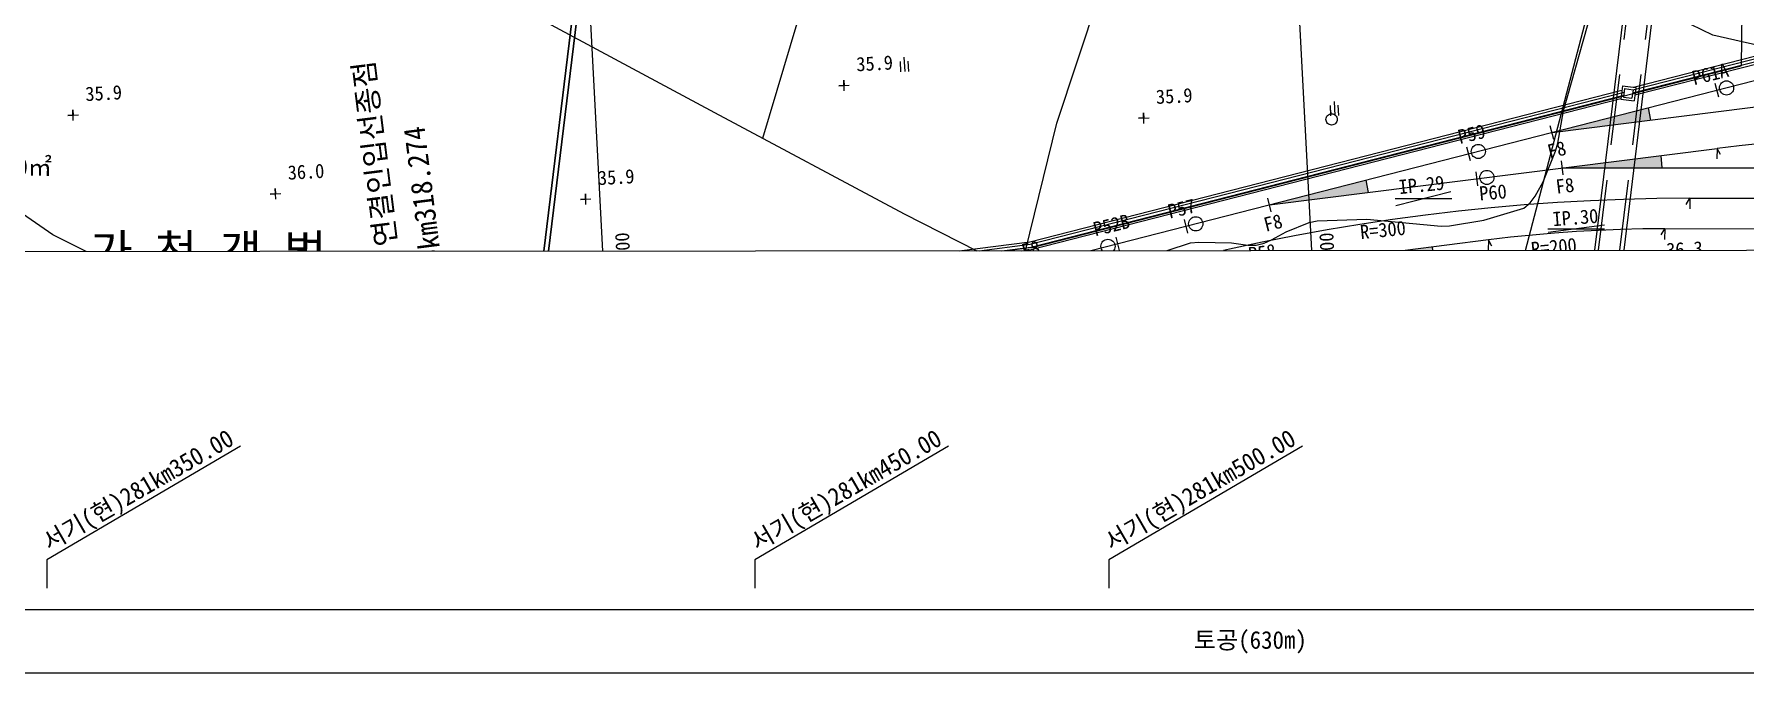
# Model space of a CAD drawing. Header units: millimetres. Extents: x 11366 to 12162, y 1103 to 1810.
# Drawn here: x 11667.4 to 11909, y 1351.5 to 1443.1 of the extents above; entities that cross this region are included whole.
import ezdxf
from ezdxf.enums import TextEntityAlignment as Align
from ezdxf.xclip import XClip

# ---------------------------------------------------------------- set-up
doc = ezdxf.new("R2010")
doc.units = ezdxf.units.MM
doc.header["$LTSCALE"] = 10
doc.header["$MEASUREMENT"] = 0
doc.header["$XCLIPFRAME"] = 2
doc.linetypes.add('DASHEDX2', pattern=[1.5, 1, -0.5])
for name, color, linetype in [('TT-TABL-LIN1', 4, 'Continuous'), ('TT-TABL-LIN2', 1, 'Continuous'), ('TT-TABL-TEX2', 3, 'Continuous'), ('TZ-BASE', 253, 'Continuous'), ('TZ-LEAL', 1, 'Continuous'), ('TZ-LEAT', 3, 'Continuous')]:
    doc.layers.add(name, color=color, linetype=linetype)
doc.layers.add('TX-PAPR', color=2, linetype='Continuous', plot=False)
doc.styles.get("Standard").update_dxf_attribs({"font": 'GulimChe.ttf'})

# ---------------------------------------------------------------- blocks, each defined once
blk = doc.blocks.new('JD-DFXGDFH6CHF')
at = {"layer": 'TZ-BASE'}
for points in [[(476.54, -56.14), (476.21, -54.42), (462.61, -57.9)], [(478, -61.12), (464.07, -62.88), (478.11, -62.87)], [(422.71, -68.11), (436.64, -66.35), (436.31, -64.63)], [(431.78, -75.81), (445.82, -75.8), (445.7, -74.05)]]:
    blk.add_hatch(color=256, dxfattribs=at).paths.add_polyline_path(points)
for p, q in [((317.25, 137.22), (335.83, -212.64)), ((417.39, 137.22), (435.97, -212.64)), ((392.69, -56.56, 36.31), (402.05, -28.3, 36.31)), ((458.64, -75.41, 36.31), (468.95, -36.12, 36.31)), ((485.32, -44.13, 36.92), (468.95, -36.12, 36.92)), ((351.16, -58.69, 36.6), (357.73, -36.65, 36.6)), ((464.23, -54.81, 36), (468.99, -37.98, 36)), ((316.09, -39.91, 36.39), (344.33, -55.04, 36.39)), ((489.4, -40.86), (489.34, -48.48)), ((324.16, -41.77), (319.27, -82.1)), ((324.21, -41.77), (319.32, -82.11)), ((324.81, -41.84), (319.92, -82.18)), ((324.86, -41.85), (319.97, -82.18)), ((523.24, -42.38), (354.42, -85.59)), ((499.31, -47.36, 36.92), (485.32, -44.13, 36.92)), ((370.52, -47.85, 37), (370.6, -49.3, 37)), ((371.08, -47.26, 37), (371.18, -49.27, 37)), ((371.75, -49.26, 37), (371.67, -47.79, 37)), ((362.65, -51.98, 35.94), (362.57, -50.49, 35.94)), ((362.57, -50.49, 35.94), (362.61, -51.24, 35.94)), ((389.01, -74.16), (489.34, -48.48)), ((462.61, -57.9), (526.81, -49.78)), ((361.86, -51.28, 35.94), (363.36, -51.2, 35.94)), ((362.61, -51.24, 35.94), (361.86, -51.28, 35.94)), ((486.15, -52.91), (485.66, -50.97)), ((252.97, -55.47, 35.9), (254.47, -55.39, 35.9)), ((253.72, -55.43, 35.9), (252.97, -55.47, 35.9)), ((253.76, -56.18, 35.9), (253.68, -54.68, 35.9)), ((253.68, -54.68, 35.9), (253.72, -55.43, 35.9)), ((344.33, -55.04, 36.39), (371.12, -69.37, 36.39)), ((404.98, -56.59, 35.94), (404.9, -55.09, 35.94)), ((404.9, -55.09, 35.94), (404.94, -55.84, 35.94)), ((431.27, -54.09, 37), (431.34, -55.53, 37)), ((431.43, -55.27, 37), (431.38, -54.75, 37)), ((431.82, -53.49, 37), (431.93, -55.5, 37)), ((432.5, -55.49, 37), (432.42, -54.03, 37)), ((463.42, -59.39, 36), (464.23, -54.81, 36)), ((476.21, -54.42), (476.54, -56.14)), ((387.48, -77.68, 36.31), (392.69, -56.56, 36.31)), ((404.19, -55.88, 35.94), (405.69, -55.8, 35.94)), ((404.94, -55.84, 35.94), (404.19, -55.88, 35.94)), ((462.86, -58.87), (462.36, -56.93)), ((422.71, -68.11), (485.93, -60.12)), ((451.09, -61.88), (450.6, -59.94)), ((463.09, -60.51, 36), (463.42, -59.39, 36)), ((485.93, -60.12), (485.91, -61.62)), ((486.42, -60.99), (485.93, -60.12)), ((461.35, -64.87, 36), (463.09, -60.51, 36)), ((464.2, -63.88), (463.95, -61.89)), ((464.07, -62.88), (700.06, -62.67)), ((478, -61.12), (478.11, -62.87)), ((250.85, -72.34, 36.77), (239.9, -64.75, 36.77)), ((436.31, -64.63), (436.64, -66.35)), ((452.15, -65.4), (451.9, -63.42)), ((460.21, -66.89, 36), (461.35, -64.87, 36)), ((281.56, -66.57, 36.03), (283.06, -66.49, 36.03)), ((282.31, -66.53, 36.03), (281.56, -66.57, 36.03)), ((282.35, -67.28, 36.03), (282.27, -65.78, 36.03)), ((282.27, -65.78, 36.03), (282.31, -66.53, 36.03)), ((325.37, -67.34, 35.94), (326.87, -67.26, 35.94)), ((326.12, -67.3, 35.94), (325.37, -67.34, 35.94)), ((326.16, -68.04, 35.94), (326.08, -66.55, 35.94)), ((326.08, -66.55, 35.94), (326.12, -67.3, 35.94)), ((422.95, -69.08), (422.46, -67.14)), ((440.44, -67.21), (448.44, -67.2)), ((440.56, -68.19), (448.31, -66.21)), ((459.51, -67.81, 36), (460.21, -66.89, 36)), ((481.57, -68.03), (482.08, -67.17)), ((482.08, -67.17), (482.07, -68.67)), ((482.08, -67.17), (700.06, -66.97)), ((371.12, -69.37, 36.39), (394.32, -81.16, 36.39)), ((452.97, -70.25, 36), (458.61, -68.55, 36)), ((458.61, -68.55, 36), (459.51, -67.81, 36)), ((267.96, -80.74, 36.77), (250.85, -72.34, 36.77)), ((411.19, -72.09), (410.69, -70.16)), ((423.01, -73.03, 36), (425.08, -71.93, 36)), ((425.08, -71.93, 36), (428.31, -70.59, 36)), ((428.31, -70.59, 36), (429.46, -70.35, 36)), ((429.46, -70.35, 36), (436.46, -70.13, 36)), ((436.46, -70.13, 36), (446.94, -71.13, 36)), ((446.94, -71.13, 36), (448.11, -71.08, 36)), ((448.11, -71.08, 36), (452.97, -70.25, 36)), ((462.04, -71.49), (470.04, -71.48)), ((470.01, -70.98), (462.07, -71.98)), ((478.03, -72.33), (478.54, -71.47)), ((478.54, -71.47), (478.52, -72.97)), ((478.54, -71.47), (700.06, -71.27)), ((453.64, -73.05), (243.14, -99.66)), ((389.16, -74.14), (279.09, -88.05)), ((400.99, -72.64), (401.49, -74.58)), ((407.09, -74.96, 36), (411.54, -73.46, 36)), ((411.54, -73.46, 36), (412.71, -73.38, 36)), ((412.71, -73.38, 36), (417.34, -73.45, 36)), ((417.34, -73.45, 36), (419.67, -73.78, 36)), ((419.67, -73.78, 36), (420.82, -73.8, 36)), ((420.82, -73.8, 36), (421.94, -73.52, 36)), ((421.94, -73.52, 36), (423.01, -73.03, 36)), ((445.7, -74.05), (445.82, -75.8)), ((453.64, -73.05), (453.61, -74.55)), ((454.12, -73.92), (453.64, -73.05))]:
    blk.add_line(p, q, dxfattribs=at)
at = {"layer": 'TZ-BASE', "linetype": 'Continuous'}
for p, q in [((480.05, 19.07), (461.22, -134.96)), ((484.19, 19.16), (465.29, -135.47)), ((473.99, -52.3), (522.59, -39.86)), ((474.04, -51.88), (522.49, -39.47)), ((474.12, -51.49), (522.41, -39.14)), ((474.31, -52.58), (522.68, -40.2)), ((388.85, -73.32), (472.48, -51.92)), ((388.91, -73.67), (472.79, -52.2)), ((388.99, -74.06), (472.74, -52.62)), ((389.06, -74.4), (472.33, -53.09)), ((472.55, -51.3), (472.32, -53.18)), ((472.55, -51.3), (474.44, -51.53)), ((472.86, -51.69), (472.71, -52.88)), ((472.71, -52.88), (473.9, -53.03)), ((472.86, -51.69), (474.05, -51.84)), ((474.05, -51.84), (473.9, -53.03)), ((474.44, -51.53), (474.2, -53.42)), ((472.32, -53.18), (474.2, -53.42)), ((320.15, -82.76), (388.99, -74.06)), ((320.2, -82.35), (388.91, -73.67)), ((320.46, -83.08), (389.06, -74.4)), ((320.6, -81.95), (388.85, -73.32))]:
    blk.add_line(p, q, dxfattribs=at)
at = {"layer": 'TZ-BASE', "linetype": 'DASHEDX2'}
for p, q in [((461.77, -135.03), (480.6, 19.08)), ((464.74, -135.4), (483.63, 19.15))]:
    blk.add_line(p, q, dxfattribs=at)
at = {"layer": 'TZ-BASE'}
for centre, radius in [((487.26, -51.59), 1), ((431.47, -56.04, 37), 0.791), ((452.2, -60.56), 1), ((453.41, -64.23), 1), ((412.29, -70.78), 1), ((399.89, -73.95), 1)]:
    blk.add_circle(centre, radius, dxfattribs=at)
for centre, radius, end in [((511.02, -258.54), 200, 97.2051), ((482.36, -367.17), 300, 104.3579), ((478.72, -271.47), 200, 97.2051)]:
    blk.add_arc(centre, radius, 90.0526, end, dxfattribs=at)
for s, p in [('연결인입선종점', (296.26, -60.86)), ('0km318.274', (303.02, -66.68))]:
    blk.add_text(s, height=3, rotation=97.1886, dxfattribs=at).set_placement(p, align=Align.MIDDLE)
for s, height, rotation, p in [('35.9', 2, 3.0398, (364.4, -49.25, 36.04)), ('P61A', 2, 13.8124, (482.69, -51.2)), ('35.9', 2, 3.0398, (255.51, -53.45, 36.04)), ('35.9', 2, 3.0398, (406.72, -53.86, 36.04)), ('P59', 2, 13.8124, (449.61, -59.51)), ('F8', 2, 14.3579, (462.27, -61.6)), ('전기재료야적장 A=17,810㎡', 2.5, 359.7476, (210.83, -63.83)), ('36.0', 2, 3.0398, (284.09, -64.55, 36.04)), ('35.9', 2, 3.0398, (327.9, -65.31, 36.04)), ('IP.29', 2, 5.8431, (441.06, -66.59)), ('P60', 2, 5.2005, (452.43, -67.5)), ('F8', 2, 7.2051, (463.28, -66.54)), ('P57', 2, 13.8124, (408.64, -70.04)), ('P52B', 2, 13.8124, (398.11, -72.54)), ('F8', 2, 14.3579, (422.2, -71.91)), ('IP.30', 2, 4.4444, (462.77, -71.12)), ('가 천 갯 벌', 4.8, 359.8414, (256.11, -77.03)), ('R=300', 2, 5.8431, (435.61, -72.96)), ('F8', 2, 14.3579, (387.99, -75.65)), ('P58', 2, 8.1605, (419.88, -76.1)), ('R=200', 2, 5.8431, (459.75, -75.36)), ('36.3', 2, 3.0398, (478.79, -75.48, 36.04))]:
    blk.add_text(s, height=height, rotation=rotation, dxfattribs=at).set_placement(p)
for s, p in [('E 172,200', (332.23, -71.95)), ('E 172,300', (431.7, -71.96))]:
    blk.add_text(s, height=2, rotation=93.0398, dxfattribs=at).set_placement(p, align=Align.RIGHT)

msp = doc.modelspace()

# ---------------------------------------------------------------- linework, layer by layer
at = {"layer": 'TT-TABL-LIN1'}
msp.add_lwpolyline([(11405.62, 1361.87), (12119.19, 1361.87), (12119.19, 1286.87), (11405.62, 1286.87)], close=True, dxfattribs=at)
at = {"layer": 'TT-TABL-LIN2'}
msp.add_lwpolyline([(12119.19, 1352.87), (11412.94, 1352.87)], dxfattribs=at)
at = {"layer": 'TX-PAPR'}
msp.add_lwpolyline([(11489.26, 1412.29), (12119.26, 1412.73), (12119.13, 1562.62), (11489.13, 1562.15)], dxfattribs=at)
at = {"layer": 'TZ-LEAL'}
for points in [[(11696.57, 1384.9), (11669.19, 1368.87), (11669.19, 1364.87)], [(11796.57, 1384.9), (11769.19, 1368.87), (11769.19, 1364.87)], [(11846.57, 1384.9), (11819.19, 1368.87), (11819.19, 1364.87)]]:
    msp.add_lwpolyline(points, dxfattribs=at)

# ---------------------------------------------------------------- block references
at = {"layer": 'TZ-BASE'}
ref = msp.add_blockref('JD-DFXGDFH6CHF', (11419.19, 1487.09), dxfattribs=at)
XClip(ref).set_block_clipping_path([(69.9338669773, 75.0555249423), (70.0659624774, -74.8004272748), (700.0683191703, -74.3568896312), (699.933692272, 75.5313861654)])

# ---------------------------------------------------------------- texts
at = {"layer": 'TT-TABL-TEX2'}
msp.add_text('토공(630m)', height=2.5, dxfattribs=at).set_placement((11839.19, 1357.37), align=Align.MIDDLE)
at = {"layer": 'TZ-LEAT'}
for s, p in [('서기(현)281km350.00', (11682.69, 1377.66)), ('서기(현)281km450.00', (11782.69, 1377.66)), ('서기(현)281km500.00', (11832.69, 1377.66))]:
    msp.add_text(s, height=2.5, rotation=30, dxfattribs=at).set_placement(p, align=Align.CENTER)

doc.saveas('drawing.dxf')
